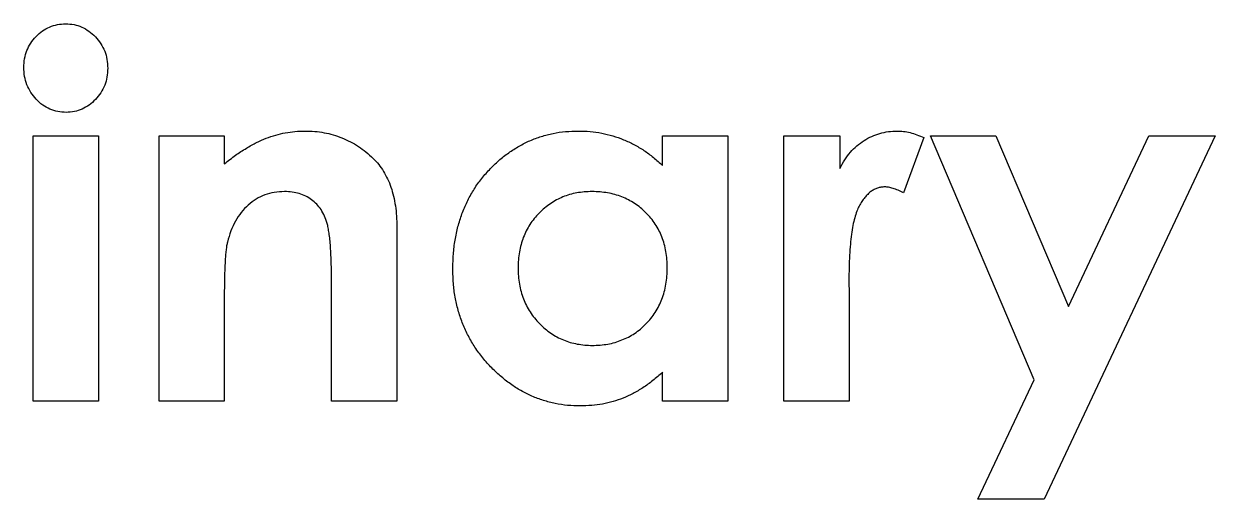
# Model space of a CAD drawing. Extents: x 27 to 155, y 115 to 287.
# Drawn here: x 90.69 to 101.09, y 241.2 to 245.35 of the extents above; entities that cross this region are included whole.
import ezdxf

# ---------------------------------------------------------------- set-up
doc = ezdxf.new("R2010")
doc.units = 0
doc.layers.get('0').update_dxf_attribs({"linetype": 'CONTINUOUS'})

msp = doc.modelspace()

# ---------------------------------------------------------------- linework, layer by layer
at = {"color": 3}
for points in [[(90.772691, 244.37751), (91.342563, 244.37751)], [(90.772691, 242.057316), (90.772691, 244.37751)], [(91.342563, 244.37751), (91.342563, 242.057316)], [(91.871729, 244.37751), (92.441601, 244.37751)], [(91.871729, 242.057316), (91.871729, 244.37751)], [(92.441601, 244.37751), (92.441601, 244.132005)], [(96.267882, 244.37751), (96.837754, 244.37751)], [(96.267882, 244.116105), (96.267882, 244.37751)], [(96.837754, 244.37751), (96.837754, 242.057316)], [(97.326216, 244.37751), (97.814678, 244.37751)], [(97.326216, 242.057316), (97.326216, 244.37751)], [(97.814678, 244.37751), (97.814678, 244.091938)], [(98.547372, 244.360972), (98.370557, 243.878234)], [(98.607158, 244.37751), (99.177664, 244.37751)], [(99.510937, 242.246213), (98.607158, 244.37751)], [(99.177664, 244.37751), (99.811137, 242.884775)], [(101.091441, 244.37751), (99.599981, 241.202508)], [(99.811137, 242.884775), (100.512028, 244.37751)], [(100.512028, 244.37751), (101.091441, 244.37751)], [(93.947691, 243.578672), (93.947691, 242.057316)], [(93.37782, 242.057316), (93.37782, 243.064768)], [(97.89418, 243.109926), (97.896155, 242.996716)], [(92.441601, 242.980815), (92.441601, 242.057316)], [(97.896087, 242.996716), (97.896087, 242.057316)], [(96.267882, 242.057316), (96.267882, 242.310453)], [(99.020568, 241.202508), (99.510937, 242.246213)], [(91.342563, 242.057316), (90.772691, 242.057316)], [(92.441601, 242.057316), (91.871729, 242.057316)], [(93.947691, 242.057316), (93.37782, 242.057316)], [(96.837754, 242.057316), (96.267882, 242.057316)], [(97.896087, 242.057316), (97.326216, 242.057316)], [(99.599981, 241.202508), (99.020568, 241.202508)]]:
    msp.add_lwpolyline(points, dxfattribs=at)
for points in [[(90.916444, 245.326449), (90.938119, 245.335819), (90.960758, 245.343128), (90.983864, 245.347446)], [(90.983864, 245.347446), (91.007712, 245.351905), (91.032034, 245.353175), (91.05637, 245.354445)], [(91.056356, 245.354431), (91.080909, 245.353302), (91.105479, 245.351891), (91.129496, 245.347432)], [(91.129496, 245.347432), (91.152639, 245.343029), (91.175284, 245.335466), (91.196914, 245.325814)], [(90.751716, 245.184615), (90.765376, 245.205471), (90.780938, 245.225066), (90.798145, 245.243128)], [(90.798145, 245.243128), (90.815389, 245.261219), (90.834283, 245.277802), (90.85475, 245.292102)], [(90.85475, 245.292102), (90.874054, 245.305593), (90.894772, 245.317051), (90.916444, 245.326449)], [(91.196914, 245.325814), (91.218842, 245.316021), (91.239744, 245.304111), (91.259245, 245.290197)], [(91.259245, 245.290197), (91.279678, 245.275607), (91.298598, 245.258862), (91.31585, 245.240588)], [(91.31585, 245.240588), (91.333292, 245.222103), (91.349034, 245.202085), (91.362917, 245.180802)], [(90.718008, 245.120379), (90.727011, 245.142872), (90.738469, 245.164349), (90.751716, 245.184615)], [(91.362917, 245.180802), (91.376407, 245.160116), (91.388147, 245.138243), (91.39726, 245.115293)], [(90.691281, 244.974094), (90.692692, 244.999438), (90.694104, 245.02479), (90.69828, 245.049781)], [(90.69828, 245.049781), (90.702316, 245.073883), (90.708892, 245.097648), (90.718008, 245.120379)], [(91.39726, 245.115293), (91.406432, 245.092179), (91.41298, 245.06795), (91.416988, 245.043422)], [(91.416988, 245.043422), (91.421164, 245.017768), (91.422576, 244.991804), (91.423987, 244.965828)], [(90.69828, 244.895225), (90.693878, 244.921217), (90.69258, 244.947656), (90.691281, 244.974092)], [(91.423973, 244.965825), (91.422561, 244.94003), (91.42115, 244.914255), (91.416973, 244.888866)], [(90.718629, 244.822719), (90.709456, 244.846172), (90.702457, 244.870499), (90.69828, 244.895225)], [(90.752337, 244.755937), (90.738988, 244.77699), (90.727728, 244.799427), (90.718629, 244.822719)], [(91.416973, 244.888866), (91.412909, 244.864793), (91.406221, 244.841063), (91.397246, 244.818268)], [(90.799404, 244.695516), (90.781934, 244.714227), (90.766019, 244.734369), (90.752337, 244.755937)], [(91.363538, 244.752759), (91.349822, 244.731592), (91.333927, 244.711845), (91.316471, 244.693611)], [(91.397246, 244.818268), (91.388243, 244.795352), (91.376898, 244.773389), (91.363538, 244.752759)], [(90.856009, 244.645269), (90.835491, 244.659944), (90.816676, 244.67703), (90.799404, 244.695516)], [(90.918975, 244.609652), (90.896821, 244.619389), (90.875626, 244.631242), (90.856009, 244.645269)], [(91.260504, 244.644637), (91.241397, 244.630808), (91.221004, 244.618672), (91.199445, 244.60902)], [(91.316471, 244.693611), (91.299312, 244.675661), (91.280609, 244.659199), (91.260504, 244.644637)], [(90.987028, 244.588034), (90.963688, 244.592465), (90.940853, 244.600029), (90.918975, 244.609652)], [(91.060806, 244.581035), (91.036027, 244.582164), (91.011256, 244.583575), (90.987028, 244.588034)], [(91.132663, 244.588023), (91.109013, 244.58362), (91.084902, 244.582322), (91.060792, 244.581024)], [(91.199445, 244.60902), (91.178081, 244.599453), (91.155593, 244.592284), (91.132663, 244.588023)], [(92.973948, 244.402323), (93.001945, 244.407714), (93.030173, 244.411947), (93.058539, 244.414403)], [(93.058539, 244.414403), (93.08686, 244.416943), (93.115313, 244.417535), (93.143764, 244.418213)], [(93.143764, 244.418215), (93.172627, 244.417369), (93.201487, 244.416522), (93.230263, 244.414405)], [(93.230263, 244.414405), (93.257977, 244.412148), (93.285612, 244.408676), (93.312945, 244.403596)], [(95.31192, 244.397241), (95.347632, 244.40455), (95.383759, 244.409969), (95.420045, 244.41313)], [(95.420045, 244.41313), (95.457247, 244.416375), (95.494616, 244.417307), (95.531982, 244.41821)], [(95.532011, 244.418215), (95.566625, 244.417369), (95.60124, 244.416804), (95.635682, 244.413756)], [(95.635682, 244.413756), (95.669388, 244.410821), (95.702927, 244.405657), (95.736173, 244.399137)], [(98.164489, 244.397227), (98.188676, 244.40431), (98.213339, 244.40987), (98.238265, 244.413116)], [(98.238265, 244.413116), (98.26375, 244.416418), (98.28948, 244.417321), (98.315224, 244.418196)], [(98.315224, 244.418215), (98.333907, 244.417369), (98.35261, 244.416522), (98.371194, 244.414405)], [(98.371194, 244.414405), (98.390442, 244.412148), (98.409596, 244.408846), (98.428435, 244.404245)], [(98.428435, 244.404245), (98.448501, 244.399335), (98.468239, 244.393041), (98.487586, 244.385788)], [(92.634314, 244.268116), (92.663385, 244.285726), (92.692985, 244.302476), (92.723358, 244.317725)], [(92.723358, 244.317725), (92.750931, 244.331553), (92.779144, 244.344169), (92.807948, 244.355249)], [(92.807948, 244.355249), (92.835041, 244.365663), (92.862679, 244.374722), (92.890631, 244.382596)], [(92.890631, 244.382596), (92.918119, 244.390329), (92.945904, 244.396905), (92.973948, 244.402323)], [(93.312945, 244.403596), (93.339756, 244.398601), (93.366257, 244.39211), (93.392447, 244.384518)], [(93.392447, 244.384518), (93.418271, 244.377011), (93.443806, 244.368431), (93.468769, 244.358441)], [(93.468769, 244.358441), (93.493689, 244.348478), (93.51807, 244.337105), (93.541912, 244.324732)], [(93.541912, 244.324732), (93.565873, 244.312286), (93.589303, 244.298824), (93.611875, 244.284027)], [(95.014265, 244.285924), (95.045174, 244.303534), (95.077032, 244.319477), (95.109668, 244.333625)], [(95.109668, 244.333625), (95.142056, 244.347651), (95.175211, 244.359928), (95.208886, 244.370514)], [(95.208886, 244.370514), (95.24275, 244.381154), (95.277138, 244.3901), (95.31192, 244.397241)], [(95.736173, 244.399137), (95.768747, 244.392731), (95.801042, 244.384998), (95.832848, 244.3756)], [(95.832848, 244.3756), (95.864742, 244.366174), (95.896145, 244.355054), (95.926978, 244.342529)], [(95.926978, 244.342529), (95.957757, 244.330027), (95.987963, 244.316113), (96.017292, 244.300551)], [(96.017292, 244.300551), (96.047196, 244.28469), (96.076186, 244.267116), (96.104428, 244.248397)], [(97.963507, 244.288467), (97.983178, 244.305372), (98.00397, 244.320962), (98.025836, 244.334895)], [(98.025836, 244.334895), (98.04737, 244.348611), (98.069945, 244.360746), (98.093253, 244.371149)], [(98.093253, 244.371149), (98.116339, 244.381479), (98.140179, 244.390115), (98.164489, 244.397227)], [(98.487586, 244.385788), (98.507793, 244.378225), (98.527582, 244.369589), (98.547372, 244.360981)], [(92.441601, 244.132005), (92.474113, 244.157292), (92.506622, 244.182582), (92.540184, 244.206422)], [(92.540184, 244.206422), (92.570766, 244.228153), (92.602217, 244.248662), (92.634314, 244.268116)], [(93.611875, 244.284027), (93.63482, 244.268985), (93.656884, 244.252548), (93.678019, 244.235053)], [(93.678019, 244.235053), (93.699666, 244.217132), (93.720319, 244.198113), (93.740986, 244.179083)], [(94.83745, 244.159356), (94.865108, 244.183683), (94.893982, 244.206622), (94.923949, 244.228046)], [(94.923949, 244.228046), (94.953051, 244.248845), (94.983179, 244.26822), (95.014265, 244.285924)], [(96.104428, 244.248397), (96.133152, 244.229347), (96.161104, 244.209131), (96.187745, 244.187341)], [(97.857928, 244.166987), (97.872829, 244.190185), (97.889373, 244.212374), (97.907537, 244.233134)], [(97.907537, 244.233134), (97.924837, 244.25289), (97.943588, 244.271353), (97.963507, 244.288467)], [(93.740986, 244.179072), (93.757552, 244.161433), (93.774133, 244.143802), (93.789322, 244.125009)], [(93.789322, 244.125009), (93.804619, 244.106072), (93.818515, 244.085981), (93.8313, 244.065226)], [(94.755406, 244.079854), (94.781568, 244.107568), (94.80885, 244.134195), (94.83745, 244.159356)], [(96.187745, 244.187341), (96.215403, 244.164706), (96.241641, 244.140413), (96.267882, 244.116105)], [(97.814678, 244.091938), (97.828506, 244.11731), (97.842307, 244.142696), (97.857928, 244.166987)], [(93.8313, 244.065226), (93.844339, 244.044031), (93.856248, 244.022173), (93.866916, 243.999714)], [(93.866916, 243.999714), (93.878036, 243.976346), (93.887801, 243.952329), (93.896174, 243.927846)], [(94.615483, 243.899223), (94.635407, 243.931518), (94.657074, 243.96276), (94.680354, 243.992717)], [(94.680354, 243.992717), (94.703892, 244.022994), (94.729074, 244.051964), (94.755406, 244.079854)], [(92.966317, 243.889049), (92.936715, 243.887638), (92.907115, 243.886057), (92.877908, 243.881401)], [(93.034369, 243.884595), (93.011848, 243.887502), (92.989075, 243.888292), (92.966317, 243.889054)], [(93.096063, 243.871246), (93.075884, 243.87737), (93.055226, 243.881886), (93.034369, 243.884595)], [(93.896174, 243.927846), (93.904951, 243.902192), (93.912148, 243.876007), (93.918442, 243.849614)], [(94.560785, 243.79937), (94.577323, 243.83355), (94.595535, 243.866914), (94.615483, 243.899223)], [(95.583527, 243.88586), (95.561796, 243.884166), (95.54013, 243.881429), (95.518656, 243.877591)], [(95.651582, 243.889049), (95.628864, 243.888484), (95.606167, 243.887638), (95.583527, 243.88586)], [(95.721548, 243.885871), (95.698265, 243.887564), (95.674925, 243.888411), (95.651585, 243.88906)], [(95.787693, 243.877602), (95.76582, 243.881496), (95.743708, 243.884178), (95.721548, 243.885871)], [(98.084987, 243.888436), (98.075476, 243.881353), (98.066727, 243.873281), (98.058261, 243.864899)], [(98.113607, 243.906245), (98.103645, 243.900967), (98.093993, 243.895153), (98.084987, 243.888436)], [(98.1435, 243.919594), (98.133199, 243.915953), (98.123265, 243.911353), (98.113607, 243.906245)], [(98.174028, 243.927214), (98.163642, 243.925803), (98.153398, 243.923065), (98.1435, 243.919594)], [(98.206464, 243.929754), (98.195598, 243.929189), (98.184761, 243.928907), (98.174028, 243.927214)], [(98.24081, 243.926579), (98.229465, 243.928272), (98.21795, 243.929119), (98.206464, 243.929768)], [(98.279608, 243.91704), (98.266908, 243.921132), (98.253954, 243.924547), (98.24081, 243.926579)], [(98.322855, 243.900501), (98.308688, 243.906654), (98.294323, 243.912298), (98.279608, 243.91704)], [(98.370557, 243.878234), (98.354752, 243.885882), (98.338948, 243.893502), (98.322855, 243.900501)], [(92.720177, 243.822893), (92.695567, 243.807879), (92.672431, 243.790508), (92.650852, 243.771376)], [(92.795863, 243.859782), (92.769504, 243.849961), (92.744155, 243.837543), (92.720177, 243.822893)], [(92.877908, 243.881401), (92.849968, 243.87697), (92.822418, 243.869688), (92.795863, 243.859782)], [(93.152668, 243.848979), (93.134493, 243.85801), (93.115503, 243.865348), (93.096063, 243.871246)], [(93.20355, 243.817813), (93.187548, 243.829666), (93.170499, 243.840137), (93.152668, 243.848979)], [(93.248071, 243.778381), (93.234383, 243.792774), (93.219496, 243.805982), (93.20355, 243.817813)], [(93.918442, 243.849614), (93.925102, 243.821646), (93.930662, 243.793437), (93.93498, 243.765023)], [(94.516262, 243.694425), (94.529385, 243.730104), (94.54423, 243.765145), (94.560785, 243.79937)], [(95.287781, 243.783461), (95.270396, 243.771579), (95.253666, 243.758795), (95.237534, 243.745299)], [(95.341206, 243.815897), (95.322805, 243.806104), (95.304988, 243.795238), (95.287781, 243.783461)], [(95.397176, 243.841974), (95.378126, 243.834157), (95.359381, 243.825577), (95.341206, 243.815897)], [(95.456324, 243.862971), (95.436258, 243.857045), (95.416551, 243.849933), (95.397176, 243.841974)], [(95.518656, 243.877591), (95.49763, 243.873837), (95.476794, 243.869011), (95.456324, 243.862971)], [(95.851294, 243.862983), (95.830325, 243.868796), (95.809113, 243.873792), (95.787693, 243.877602)], [(95.911715, 243.843255), (95.89196, 243.850904), (95.87173, 243.85731), (95.851294, 243.862983)], [(95.968958, 243.817178), (95.95036, 243.826915), (95.931273, 243.835692), (95.911715, 243.843255)], [(96.023021, 243.785377), (96.005523, 243.796835), (95.987489, 243.807475), (95.968958, 243.817178)], [(96.074538, 243.747853), (96.058084, 243.761287), (96.040812, 243.773733), (96.023021, 243.785377)], [(98.008025, 243.801932), (97.999756, 243.789232), (97.991656, 243.776448), (97.984488, 243.763135)], [(98.032183, 243.836279), (98.023463, 243.825357), (98.015673, 243.813673), (98.008025, 243.801932)], [(98.058261, 243.864899), (98.04906, 243.855783), (98.040227, 243.846357), (98.032183, 243.836279)], [(92.589793, 243.707137), (92.571025, 243.683571), (92.554397, 243.658341), (92.539549, 243.632088)], [(92.650852, 243.771376), (92.628697, 243.751734), (92.608214, 243.730254), (92.589793, 243.707137)], [(93.285598, 243.731315), (93.274507, 243.748051), (93.261919, 243.763815), (93.248071, 243.778381)], [(93.316126, 243.675344), (93.307405, 243.694761), (93.29733, 243.713588), (93.285598, 243.731315)], [(93.93498, 243.765023), (93.939524, 243.735088), (93.942628, 243.704927), (93.944519, 243.674709)], [(94.48128, 243.583123), (94.491243, 243.620734), (94.502842, 243.657912), (94.516262, 243.694425)], [(95.189833, 243.701413), (95.174621, 243.686032), (95.160109, 243.669954), (95.146585, 243.653077)], [(95.237534, 243.745299), (95.220968, 243.731414), (95.205042, 243.716775), (95.189833, 243.701413)], [(96.122239, 243.704602), (96.106971, 243.71973), (96.091166, 243.734281), (96.074538, 243.747853)], [(96.166124, 243.656901), (96.152437, 243.673609), (96.137606, 243.689385), (96.122239, 243.704602)], [(97.96349, 243.716707), (97.956407, 243.698137), (97.950395, 243.679217), (97.945033, 243.660102)], [(97.984488, 243.763135), (97.976444, 243.748178), (97.969558, 243.732588), (97.96349, 243.716707)], [(92.539549, 243.632088), (92.523829, 243.604289), (92.510096, 243.575384), (92.498844, 243.54559)], [(93.339014, 243.611743), (93.333087, 243.633474), (93.325355, 243.654753), (93.316126, 243.675344)], [(93.347932, 243.573584), (93.345392, 243.586396), (93.342457, 243.599153), (93.339014, 243.611743)], [(93.356201, 243.527152), (93.353944, 243.542703), (93.351093, 243.558177), (93.347932, 243.573584)], [(93.944519, 243.674709), (93.946495, 243.642739), (93.947059, 243.610704), (93.947708, 243.578672)], [(94.455852, 243.465459), (94.462484, 243.505052), (94.471007, 243.544317), (94.48128, 243.583123)], [(95.109696, 243.60156), (95.09821, 243.583639), (95.087626, 243.565159), (95.077895, 243.546225)], [(95.146585, 243.653077), (95.133377, 243.636595), (95.121101, 243.619352), (95.109696, 243.60156)], [(96.203649, 243.605384), (96.191965, 243.623164), (96.179603, 243.640476), (96.166124, 243.656901)], [(96.236084, 243.550687), (96.226263, 243.569483), (96.215313, 243.587652), (96.203649, 243.605384)], [(97.929144, 243.593319), (97.924205, 243.567835), (97.920508, 243.542107), (97.917065, 243.51636)], [(97.945033, 243.660102), (97.938852, 243.63806), (97.93349, 243.615781), (97.929144, 243.593319)], [(92.498844, 243.54559), (92.486765, 243.513614), (92.477536, 243.480628), (92.468313, 243.447642)], [(93.362551, 243.47182), (93.360858, 243.490305), (93.358854, 243.508785), (93.356201, 243.527152)], [(93.368281, 243.407583), (93.366869, 243.429032), (93.364668, 243.450419), (93.362551, 243.47182)], [(95.051818, 243.488347), (95.044113, 243.468196), (95.037735, 243.447512), (95.032091, 243.426653)], [(95.077895, 243.546225), (95.068215, 243.527401), (95.059381, 243.508114), (95.051818, 243.488347)], [(96.262162, 243.492809), (96.25457, 243.512564), (96.245878, 243.53193), (96.236084, 243.550687)], [(96.28251, 243.43048), (96.276724, 243.451562), (96.270008, 243.472398), (96.262162, 243.492809)], [(97.917065, 243.51636), (97.913227, 243.487576), (97.909671, 243.458759), (97.906905, 243.429862)], [(92.456883, 243.37769), (92.45519, 243.362225), (92.45313, 243.346764), (92.451803, 243.331259)], [(92.461963, 243.416487), (92.459706, 243.403646), (92.458379, 243.390664), (92.456883, 243.37769)], [(92.468313, 243.44765), (92.466056, 243.437293), (92.463741, 243.426935), (92.461963, 243.416487)], [(93.372091, 243.335078), (93.370962, 243.359264), (93.370115, 243.383448), (93.368281, 243.407583)], [(94.441233, 243.342074), (94.444168, 243.383386), (94.449022, 243.424596), (94.455852, 243.465459)], [(95.032091, 243.426653), (95.026305, 243.405232), (95.021253, 243.38362), (95.017471, 243.361781)], [(96.297129, 243.364971), (96.293347, 243.38704), (96.288408, 243.40889), (96.28251, 243.43048)], [(96.305398, 243.29628), (96.303705, 243.319282), (96.301024, 243.342232), (96.297129, 243.364971)], [(97.906905, 243.429862), (97.903829, 243.397705), (97.901712, 243.365453), (97.899906, 243.333187)], [(92.448614, 243.277199), (92.447485, 243.256428), (92.446356, 243.235651), (92.445425, 243.214868)], [(92.451803, 243.331259), (92.450392, 243.313282), (92.449546, 243.295233), (92.448614, 243.277199)], [(93.37528, 243.253665), (93.374433, 243.280815), (93.373304, 243.307939), (93.372091, 243.335078)], [(94.436153, 243.21296), (94.437282, 243.256036), (94.438129, 243.299108), (94.441233, 243.342074)], [(95.009202, 243.293091), (95.007509, 243.269385), (95.006662, 243.245619), (95.006013, 243.221856)], [(95.017471, 243.361781), (95.01352, 243.339063), (95.010896, 243.316098), (95.009202, 243.293091)], [(96.308587, 243.223772), (96.308023, 243.247958), (96.307176, 243.27215), (96.305398, 243.29628)], [(97.899906, 243.333187), (97.89793, 243.297587), (97.89635, 243.261971), (97.895447, 243.226337)], [(92.445425, 243.214868), (92.444578, 243.191359), (92.444014, 243.16781), (92.44345, 243.14427)], [(93.377255, 243.163351), (93.376973, 243.193461), (93.376409, 243.223572), (93.37528, 243.253665)], [(93.37782, 243.064768), (93.377698, 243.09763), (93.377577, 243.130492), (93.377255, 243.163351)], [(94.441236, 243.088311), (94.438075, 243.129775), (94.437115, 243.171372), (94.436156, 243.212968)], [(95.006025, 243.221864), (95.006871, 243.197875), (95.007436, 243.173912), (95.009214, 243.149996)], [(96.305395, 243.150005), (96.307089, 243.174558), (96.307935, 243.199171), (96.308585, 243.22378)], [(97.895447, 243.226337), (97.8946, 243.187554), (97.894318, 243.148749), (97.894036, 243.109946)], [(92.442038, 243.066676), (92.441756, 243.038058), (92.441474, 243.009435), (92.441474, 242.980815)], [(92.44345, 243.14427), (92.442885, 243.118418), (92.442603, 243.092541), (92.442038, 243.066676)], [(94.456504, 242.968104), (94.449448, 243.007895), (94.444312, 243.048038), (94.441236, 243.088311)], [(95.009214, 243.149996), (95.010907, 243.126769), (95.013588, 243.103627), (95.017483, 243.080668)], [(95.017483, 243.080668), (95.021208, 243.058599), (95.026062, 243.036704), (95.032102, 243.015159)], [(96.282507, 243.012625), (96.28849, 243.03461), (96.293373, 243.056919), (96.297126, 243.079407)], [(96.297126, 243.079407), (96.301021, 243.102775), (96.303702, 243.126369), (96.305395, 243.150005)], [(94.482581, 242.853621), (94.472026, 242.89132), (94.463362, 242.929544), (94.456504, 242.968104)], [(95.032102, 243.015159), (95.038029, 242.994049), (95.045141, 242.973269), (95.053099, 242.95283)], [(95.053099, 242.95283), (95.060917, 242.932736), (95.069553, 242.912978), (95.079177, 242.893679)], [(96.236082, 242.889872), (96.245903, 242.909261), (96.254511, 242.929293), (96.262159, 242.949658)], [(96.262159, 242.949658), (96.26992, 242.970317), (96.276722, 242.991331), (96.282507, 243.012625)], [(94.518836, 242.744861), (94.505007, 242.780502), (94.492899, 242.81681), (94.482581, 242.853621)], [(95.079177, 242.893679), (95.088744, 242.87446), (95.099299, 242.855709), (95.110977, 242.837712)], [(96.203646, 242.833902), (96.215386, 242.85202), (96.226336, 242.870633), (96.236082, 242.889872)], [(94.565264, 242.640554), (94.548077, 242.674531), (94.532608, 242.709365), (94.518836, 242.744861)], [(95.110977, 242.837712), (95.122718, 242.819649), (95.135587, 242.802335), (95.149139, 242.785557)], [(95.149139, 242.785557), (95.163025, 242.76837), (95.177573, 242.751719), (95.193025, 242.735948)], [(96.122236, 242.732776), (96.137674, 242.748354), (96.152397, 242.764653), (96.166122, 242.78175)], [(96.166122, 242.78175), (96.179527, 242.798457), (96.191973, 242.815921), (96.203646, 242.833902)], [(94.621869, 242.541336), (94.601352, 242.573422), (94.582451, 242.606558), (94.565264, 242.640554)], [(95.193025, 242.735948), (95.20835, 242.720313), (95.224563, 242.705508), (95.241361, 242.691427)], [(95.241361, 242.691427), (95.25773, 242.677711), (95.274638, 242.664673), (95.292243, 242.65263)], [(95.292243, 242.65263), (95.30943, 242.640862), (95.327295, 242.630024), (95.345671, 242.620192)], [(95.96959, 242.61893), (95.988189, 242.628526), (96.006251, 242.639137), (96.023653, 242.650731)], [(96.023653, 242.650731), (96.041292, 242.6625), (96.058253, 242.675313), (96.074535, 242.68889)], [(96.074535, 242.68889), (96.091129, 242.702747), (96.107024, 242.717414), (96.122236, 242.732776)], [(94.688652, 242.447841), (94.664832, 242.477853), (94.642519, 242.509061), (94.621869, 242.541336)], [(95.345671, 242.620192), (95.364071, 242.610342), (95.382994, 242.60148), (95.402276, 242.593465)], [(95.402276, 242.593465), (95.421439, 242.585507), (95.440926, 242.578395), (95.460789, 242.572468)], [(95.460789, 242.572468), (95.481053, 242.566457), (95.501683, 242.561715), (95.522483, 242.557849)], [(95.522483, 242.557849), (95.54396, 242.553841), (95.565615, 242.550793), (95.587357, 242.548959)], [(95.587357, 242.548959), (95.609568, 242.546983), (95.631847, 242.546419), (95.654137, 242.54577)], [(95.654125, 242.545778), (95.677268, 242.546343), (95.700387, 242.547189), (95.723453, 242.548967)], [(95.723453, 242.548967), (95.745608, 242.550661), (95.7677, 242.55337), (95.789598, 242.557236)], [(95.789598, 242.557236), (95.810821, 242.560962), (95.831883, 242.565788), (95.852564, 242.571856)], [(95.852564, 242.571856), (95.872828, 242.57781), (95.89275, 242.584922), (95.91235, 242.592853)], [(95.91235, 242.592853), (95.931795, 242.600699), (95.950955, 242.609306), (95.96959, 242.61893)], [(94.766246, 242.359433), (94.738983, 242.387655), (94.713036, 242.417113), (94.688652, 242.447841)], [(94.850836, 242.279296), (94.821502, 242.30478), (94.79324, 242.33149), (94.766246, 242.359433)], [(94.939242, 242.209333), (94.908607, 242.23112), (94.879219, 242.254635), (94.850836, 242.279296)], [(96.182022, 242.237947), (96.154364, 242.216103), (96.125705, 242.195495), (96.096159, 242.176253)], [(96.267882, 242.310453), (96.239646, 242.285815), (96.21141, 242.261171), (96.182022, 242.237947)], [(95.031464, 242.150819), (94.999773, 242.168769), (94.968921, 242.188237), (94.939242, 242.209333)], [(95.127504, 242.102483), (95.094679, 242.116905), (95.062664, 242.133138), (95.031464, 242.150819)], [(96.00966, 242.125372), (95.981523, 242.110583), (95.952677, 242.097101), (95.923162, 242.085302)], [(96.096159, 242.176253), (96.068106, 242.157994), (96.03928, 242.140947), (96.00966, 242.125372)], [(95.227357, 242.064956), (95.193431, 242.075624), (95.16007, 242.088155), (95.127504, 242.102483)], [(95.330394, 242.03823), (95.295627, 242.045483), (95.261213, 242.054288), (95.227357, 242.064956)], [(95.437881, 242.021692), (95.401799, 242.025022), (95.365914, 242.030807), (95.330394, 242.03823)], [(95.549184, 242.016612), (95.512015, 242.017458), (95.474846, 242.018305), (95.437881, 242.021692)], [(95.648402, 242.021062), (95.615407, 242.018522), (95.582294, 242.017506), (95.549184, 242.016603)], [(95.743804, 242.03379), (95.712246, 242.02792), (95.680378, 242.023659), (95.648402, 242.021062)], [(95.835391, 242.055409), (95.805224, 242.046744), (95.774662, 242.03952), (95.743804, 242.03379)], [(95.923162, 242.085302), (95.894454, 242.073815), (95.865115, 242.063937), (95.835391, 242.055409)]]:
    msp.add_open_spline(points, degree=3, dxfattribs=at)

doc.saveas('drawing.dxf')
